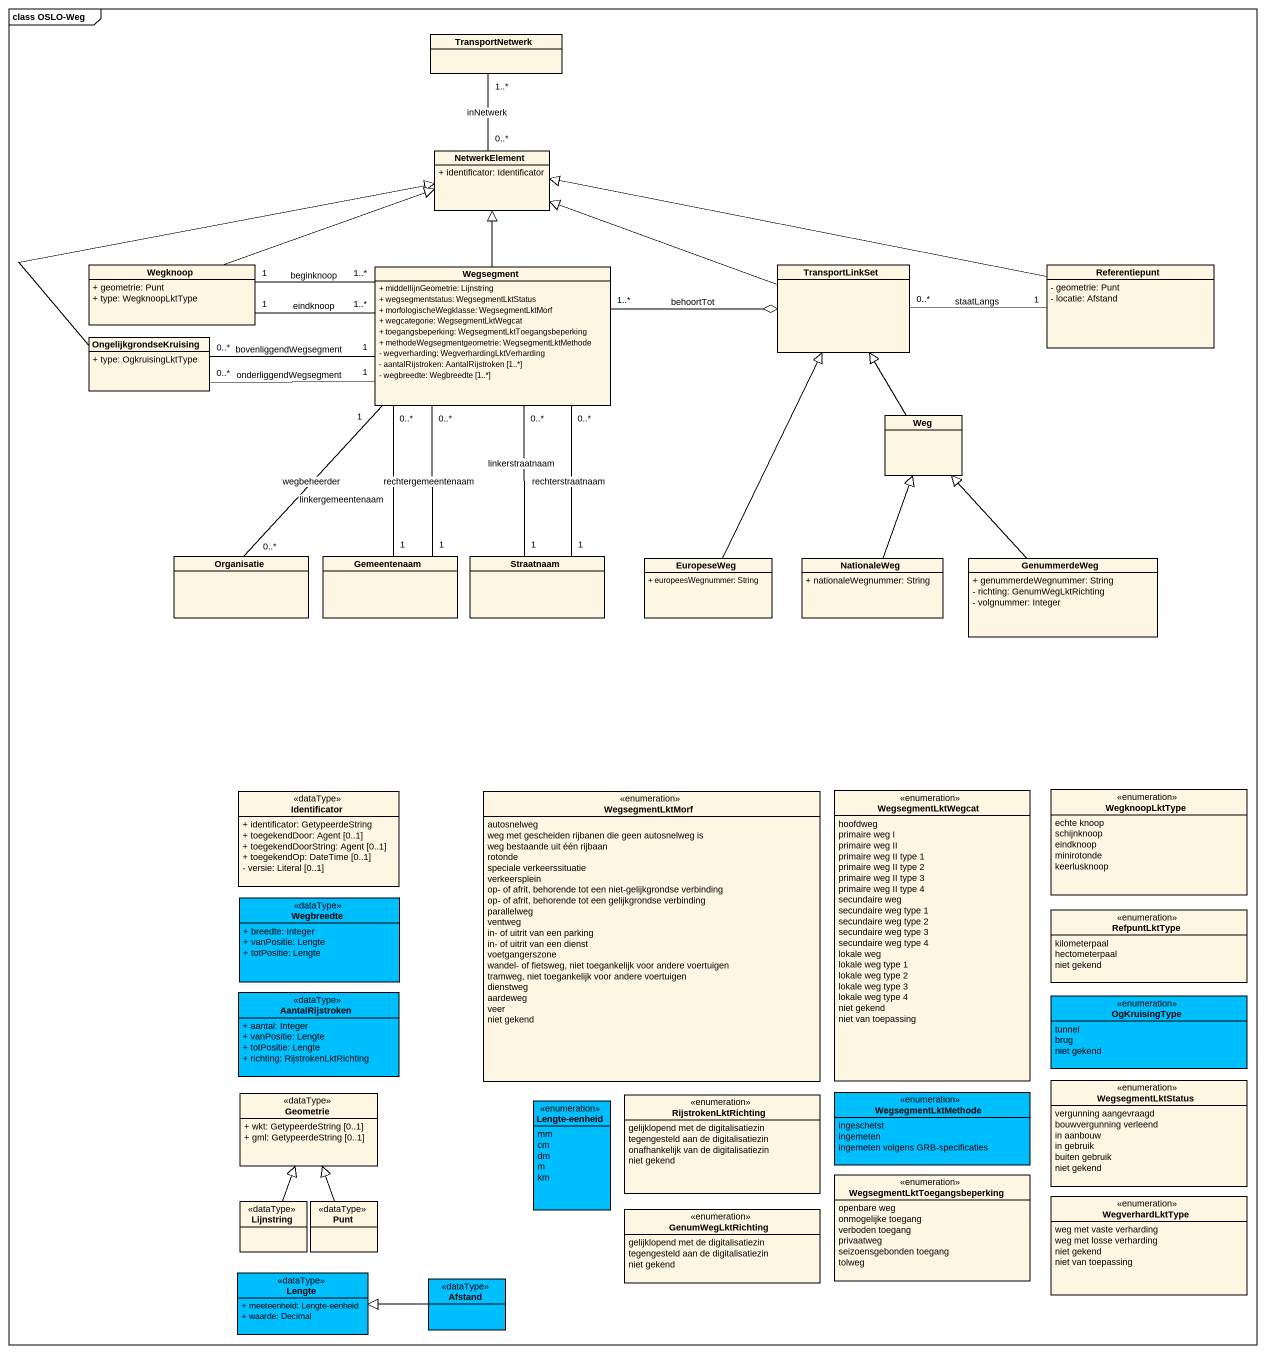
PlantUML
@startuml
mainframe class OSLO-Weg
hide circle
hide empty members
skinparam classAttributeIconSize 0
class TransportNetwerk
class NetwerkElement {
  + identificator: Identificator
}
class Wegknoop {
  + geometrie: Punt
  + type: WegknoopLktType
}
class Wegsegment {
  + middellijnGeometrie: Lijnstring
  + wegsegmentstatus: WegsegmentLktStatus
  + morfologischeWegklasse: WegsegmentLktMorf
  + wegcategorie: WegsegmentLktWegcat
  + toegangsbeperking: WegsegmentLktToegangsbeperking
  + methodeWegsegmentgeometrie: WegsegmentLktMethode
  - wegverharding: WegverhardingLktVerharding
  - aantalRijstroken: AantalRijstroken [1..*]
  - wegbreedte: Wegbreedte [1..*]
}
class TransportLinkSet
class Referentiepunt {
  - geometrie: Punt
  - locatie: Afstand
}
class OngelijkgrondseKruising {
  + type: OgkruisingLktType
}
class Weg
class Organisatie
class Gemeentenaam
class Straatnaam
class EuropeseWeg {
  + europeesWegnummer: String
}
class NationaleWeg {
  + nationaleWegnummer: String
}
class GenummerdeWeg {
  + genummerdeWegnummer: String
  - richting: GenumWegLktRichting
  - volgnummer: Integer
}
enum WegsegmentLktWegcat {
  hoofdweg
  primaire weg I
  primaire weg II
  primaire weg II type 1
  primaire weg II type 2
  primaire weg II type 3
  primaire weg II type 4
  secundaire weg
  secundaire weg type 1
  secundaire weg type 2
  secundaire weg type 3
  secundaire weg type 4
  lokale weg
  lokale weg type 1
  lokale weg type 2
  lokale weg type 3
  lokale weg type 4
  niet gekend
  niet van toepassing
}
enum WegknoopLktType {
  echte knoop
  schijnknoop
  eindknoop
  minirotonde
  keerlusknoop
}
class Identificator <<dataType>> {
  + identificator: GetypeerdeString
  + toegekendDoor: Agent [0..1]
  + toegekendDoorString: Agent [0..1]
  + toegekendOp: DateTime [0..1]
  - versie: Literal [0..1]
}
enum WegsegmentLktMorf {
  autosnelweg
  weg met gescheiden rijbanen die geen autosnelweg is
  weg bestaande uit één rijbaan
  rotonde
  speciale verkeerssituatie
  verkeersplein
  op- of afrit, behorende tot een niet-gelijkgrondse verbinding
  op- of afrit, behorende tot een gelijkgrondse verbinding
  parallelweg
  ventweg
  in- of uitrit van een parking
  in- of uitrit van een dienst
  voetgangerszone
  wandel- of fietsweg, niet toegankelijk voor andere voertuigen
  tramweg, niet toegankelijk voor andere voertuigen
  dienstweg
  aardeweg
  veer
  niet gekend
}
class Wegbreedte <<dataType>> #00BFFF {
  + breedte: Integer
  + vanPositie: Lengte
  + totPositie: Lengte
}
enum RefpuntLktType {
  kilometerpaal
  hectometerpaal
  niet gekend
}
class AantalRijstroken <<dataType>> #00BFFF {
  + aantal: Integer
  + vanPositie: Lengte
  + totPositie: Lengte
  + richting: RijstrokenLktRichting
}
enum OgKruisingType #00BFFF {
  tunnel
  brug
  niet gekend
}
class Geometrie <<dataType>> {
  + wkt: GetypeerdeString [0..1]
  + gml: GetypeerdeString [0..1]
}
enum RijstrokenLktRichting {
  gelijklopend met de digitalisatiezin
  tegengesteld aan de digitalisatiezin
  onafhankelijk van de digitalisatiezin
  niet gekend
}
enum WegsegmentLktMethode #00BFFF {
  ingeschetst
  ingemeten
  ingemeten volgens GRB-specificaties
}
enum WegsegmentLktStatus {
  vergunning aangevraagd
  bouwvergunning verleend
  in aanbouw
  in gebruik
  buiten gebruik
  niet gekend
}
enum "Lengte-eenheid" as Lengte_eenheid #00BFFF {
  mm
  cm
  dm
  m
  km
}
enum "WegsegmentLktToegangsbeperking" as WegsegmentLktToegangsbeperki {
  openbare weg
  onmogelijke toegang
  verboden toegang
  privaatweg
  seizoensgebonden toegang
  tolweg
}
class Lijnstring <<dataType>>
class Punt <<dataType>>
enum GenumWegLktRichting {
  gelijklopend met de digitalisatiezin
  tegengesteld aan de digitalisatiezin
  niet gekend
}
enum WegverhardLktType {
  weg met vaste verharding
  weg met losse verharding
  niet gekend
  niet van toepassing
}
class Lengte <<dataType>> #00BFFF {
  + meeteenheid: Lengte-eenheid
  + waarde: Decimal
}
class Afstand <<dataType>> #00BFFF
NetwerkElement "0..*" -up- "1..*" TransportNetwerk : inNetwerk
Wegknoop -right-|> NetwerkElement
Wegsegment -up-|> NetwerkElement
Wegsegment "1..*" -left- "1" Wegknoop : eindknoop
Wegsegment "1..*" -left- "1" Wegknoop : beginknoop
Wegsegment "1..*" -right-o TransportLinkSet : behoortTot
Wegsegment "1" -- "0..*" Organisatie : wegbeheerder
Wegsegment "0..*" -- "1" Gemeentenaam : linkergemeentenaam
Wegsegment "0..*" -- "1" Gemeentenaam : rechtergemeentenaam
Wegsegment "0..*" -- "1" Straatnaam : rechterstraatnaam
Wegsegment "0..*" -- "1" Straatnaam : linkerstraatnaam
TransportLinkSet -left-|> NetwerkElement
Referentiepunt -left-|> NetwerkElement
Referentiepunt "1" -left- "0..*" TransportLinkSet : staatLangs
OngelijkgrondseKruising -right-|> NetwerkElement
OngelijkgrondseKruising "0..*" -right- "1" Wegsegment : onderliggendWegsegment
OngelijkgrondseKruising "0..*" -right- "1" Wegsegment : bovenliggendWegsegment
Weg -up-|> TransportLinkSet
EuropeseWeg -up-|> TransportLinkSet
NationaleWeg -up-|> Weg
GenummerdeWeg -up-|> Weg
Lijnstring -up-|> Geometrie
Punt -up-|> Geometrie
Afstand -left-|> Lengte
@enduml
